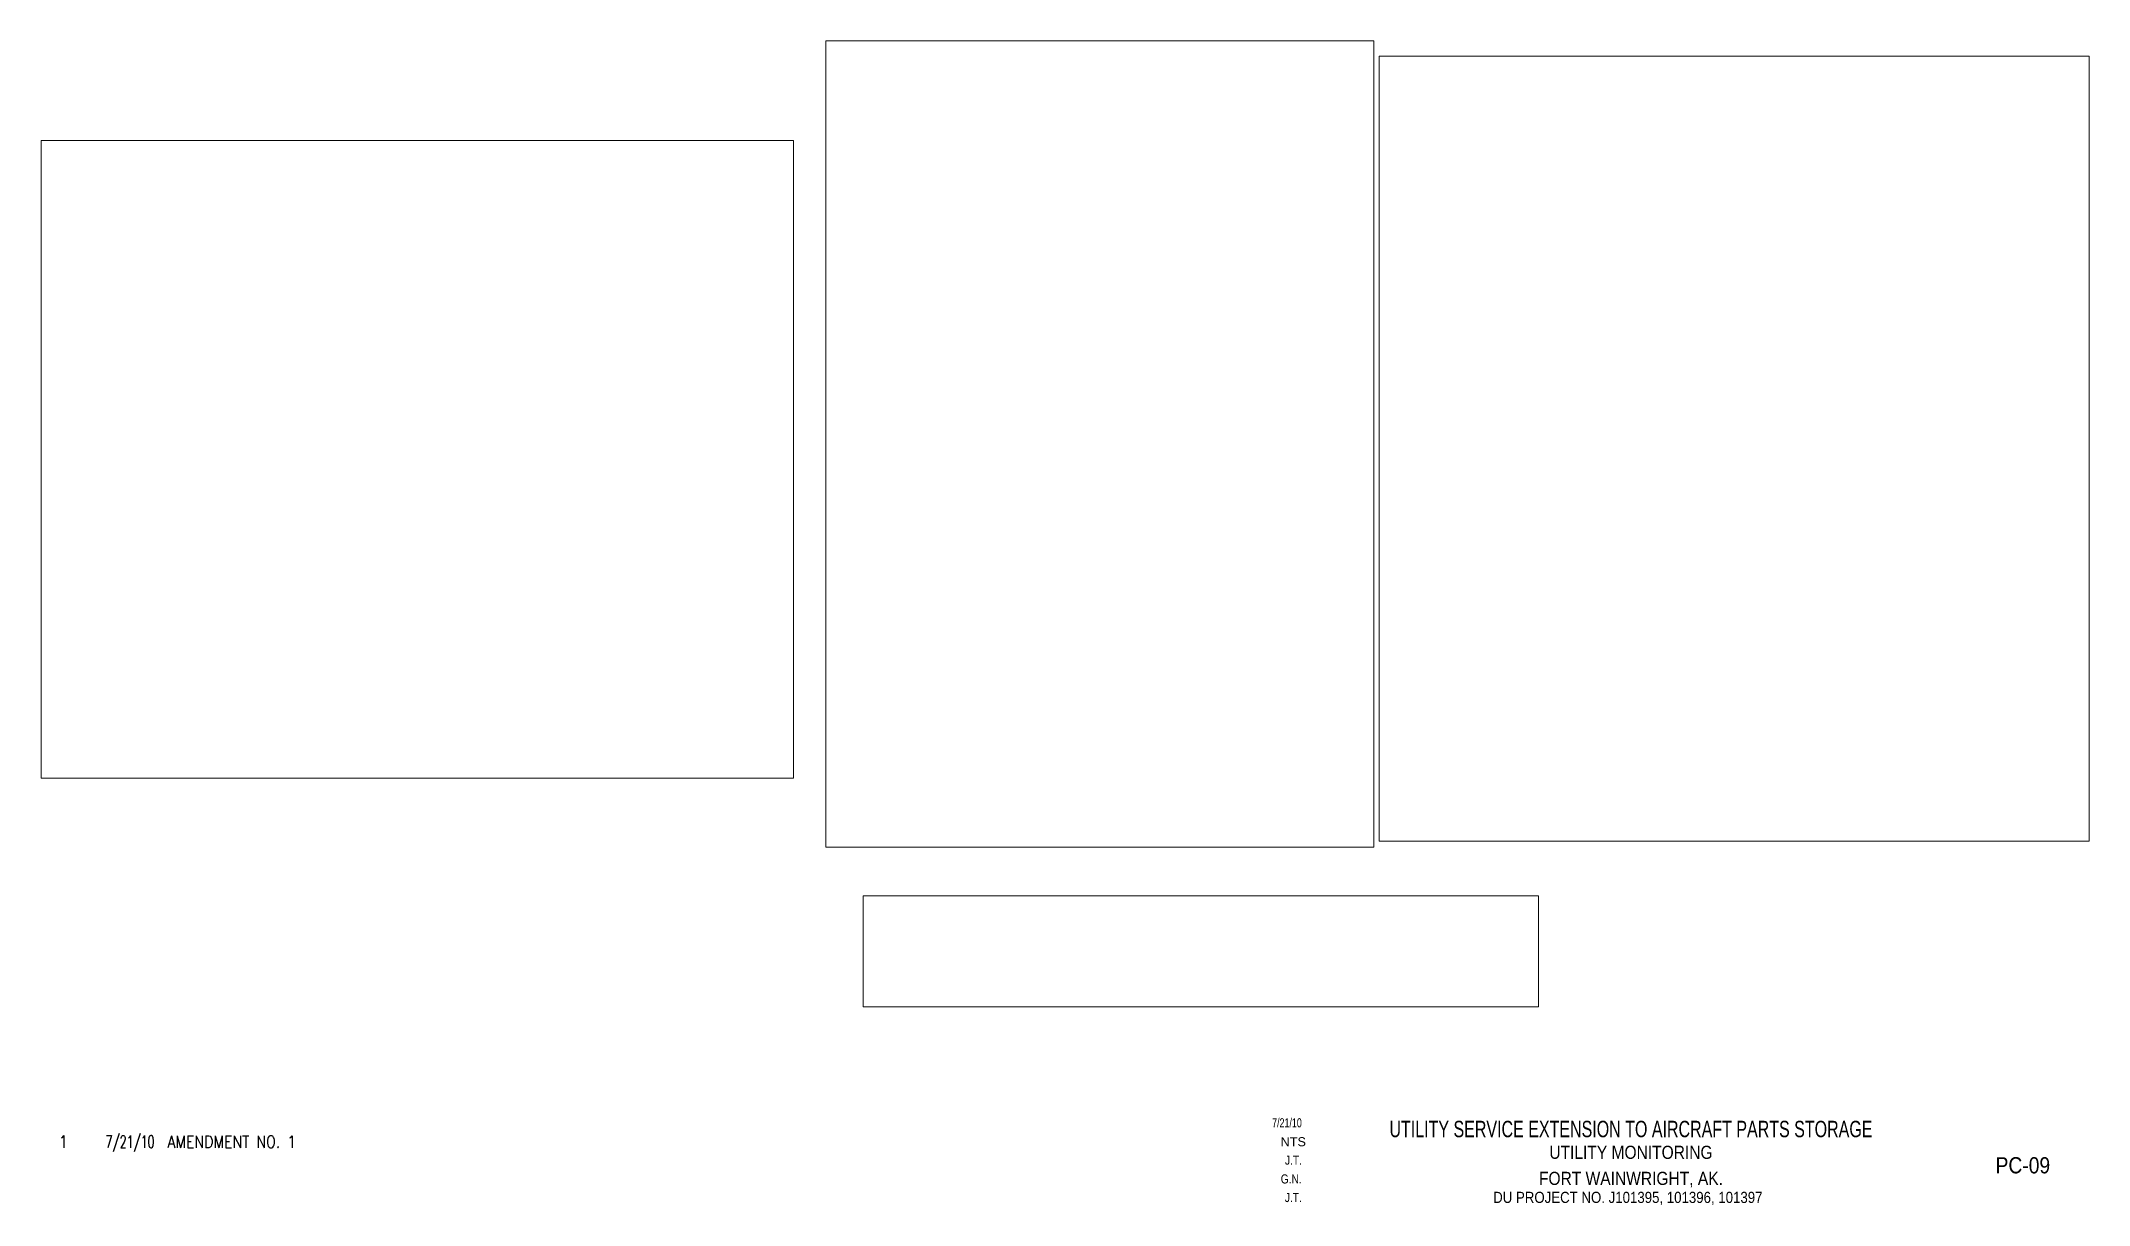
# Paper-space layout 'PC-09' of a CAD drawing. Header units: inches. Extents: x 1 to 16.8, y 0.2 to 9.2.
import ezdxf
from ezdxf.enums import TextEntityAlignment as Align

# ---------------------------------------------------------------- set-up
doc = ezdxf.new("R2010")
doc.units = ezdxf.units.IN
doc.header["$LTSCALE"] = 0.5
doc.header["$MEASUREMENT"] = 0
doc.layers.get('0').update_dxf_attribs({"lineweight": 18})
doc.layers.get('Defpoints').update_dxf_attribs({"color": 251, "lineweight": 140})
doc.layers.add('FH-TBINFO', color=51, linetype='Continuous', lineweight=13)
doc.layers.add('FH-TBINFO @ 1', color=51, linetype='Continuous', lineweight=13)
doc.styles.add('PRB1', font='arial.ttf')
doc.styles.add('PRT1', font='arial.ttf', dxfattribs={"width": 0.85})
doc.styles.add('RomanS', font='romans.shx', dxfattribs={"width": 0.85})

# ---------------------------------------------------------------- blocks, each defined once
blk = doc.blocks.new('11x17 tb info_REV')
at = {"layer": 'FH-TBINFO', "style": 'PRB1', "width": 0.8}
for tag, p in [('DATE', (10.729, 0.832)), ('DESIGNED', (10.73, 0.544)), ('CHECKED', (10.729, 0.256)), ('BY', (10.728, 0.399))]:
    blk.add_attdef(tag, text='', height=0.0702, dxfattribs=at).set_placement(p, align=Align.RIGHT)
at = {"layer": 'FH-TBINFO', "width": 0.85}
for tag, height, style, p in [('TITLE1', 0.126, 'PRT1', (13.268, 0.756)), ('REV1NO', 0.0938, 'RomanS', (1.176, 0.674)), ('REV1DATE', 0.0938, 'RomanS', (1.69, 0.674)), ('TITLE2', 0.101, 'PRT1', (13.268, 0.589)), ('REV2NO', 0.0938, 'RomanS', (1.176, 0.528)), ('REV3NO', 0.0938, 'RomanS', (1.176, 0.383)), ('REV2DATE', 0.0938, 'RomanS', (1.69, 0.528)), ('REV3DATE', 0.0938, 'RomanS', (1.69, 0.383)), ('TITLE3', 0.101, 'PRT1', (13.268, 0.388)), ('DWGNO', 0.125, 'PRT1', (16.291, 0.477)), ('REV4NO', 0.0938, 'RomanS', (1.176, 0.237)), ('REV4DATE', 0.0938, 'RomanS', (1.69, 0.237)), ('TITLE4', 0.086, 'PRT1', (13.244, 0.249))]:
    blk.add_attdef(tag, text='', height=height, dxfattribs=dict(at, style=style)).set_placement(p, align=Align.CENTER)
at = {"layer": 'FH-TBINFO', "style": 'RomanS', "width": 0.85}
for tag, p in [('REV1DESC', (1.978, 0.674)), ('REV2DESC', (1.978, 0.528)), ('REV3DESC', (1.978, 0.383)), ('REV4DESC', (1.978, 0.237))]:
    blk.add_attdef(tag, p, '', height=0.0938, dxfattribs=at)
at = {"layer": 'FH-TBINFO', "style": 'PRB1'}
blk.add_attdef('DWGSCALE', text='', height=0.0702, dxfattribs=at).set_placement((10.761, 0.686), align=Align.RIGHT)
blk = doc.blocks.new('*U261')
ref = blk.add_blockref('11x17 tb info_REV', (0, 0))
ref.add_attrib('TITLE1', 'UTILITY SERVICE EXTENSION TO AIRCRAFT PARTS STORAGE', dxfattribs={"layer": 'FH-TBINFO', "height": 0.1263, "style": 'PRT1', "width": 0.7}).set_placement((13.268, 0.756), align=Align.CENTER)
ref.add_attrib('TITLE3', 'FORT WAINWRIGHT, AK.', dxfattribs={"layer": 'FH-TBINFO', "height": 0.101, "style": 'PRT1', "width": 0.85}).set_placement((13.268, 0.388), align=Align.CENTER)
ref.add_attrib('BY', 'G.N.', dxfattribs={"layer": 'FH-TBINFO', "height": 0.0702, "style": 'PRB1', "width": 0.8}).set_placement((10.728, 0.399), align=Align.RIGHT)
ref.add_attrib('DESIGNED', 'J.T.', dxfattribs={"layer": 'FH-TBINFO', "height": 0.0702, "style": 'PRB1', "width": 0.8}).set_placement((10.73, 0.544), align=Align.RIGHT)
ref.add_attrib('CHECKED', 'J.T.', dxfattribs={"layer": 'FH-TBINFO', "height": 0.0702, "style": 'PRB1', "width": 0.8}).set_placement((10.729, 0.256), align=Align.RIGHT)
ref.add_attrib('DATE', '7/21/10', dxfattribs={"layer": 'FH-TBINFO', "height": 0.0702, "style": 'PRB1', "width": 0.7}).set_placement((10.729, 0.832), align=Align.RIGHT)
ref.add_attrib('DWGSCALE', 'NTS', dxfattribs={"layer": 'FH-TBINFO', "height": 0.0702, "style": 'PRB1'}).set_placement((10.761, 0.686), align=Align.RIGHT)
ref.add_attrib('REV1NO', '1', dxfattribs={"layer": 'FH-TBINFO @ 1', "height": 0.0938, "style": 'RomanS', "width": 0.85}).set_placement((1.176, 0.674), align=Align.CENTER)
ref.add_attrib('REV1DESC', 'AMENDMENT NO. 1', (1.978, 0.674), dxfattribs={"layer": 'FH-TBINFO @ 1', "height": 0.09375, "style": 'RomanS', "width": 0.85})
ref.add_attrib('REV1DATE', '7/21/10', dxfattribs={"layer": 'FH-TBINFO @ 1', "height": 0.0938, "style": 'RomanS', "width": 0.65}).set_placement((1.69, 0.674), align=Align.CENTER)
ref.add_attrib('DWGNO', 'PC-09', dxfattribs={"layer": 'FH-TBINFO', "height": 0.125, "style": 'PRT1', "width": 0.85}).set_placement((16.291, 0.477), align=Align.CENTER)
ref.add_attrib('TITLE4', 'DU PROJECT NO. J101395, 101396, 101397', dxfattribs={"layer": 'FH-TBINFO', "height": 0.086, "style": 'PRT1', "width": 0.85}).set_placement((13.244, 0.249), align=Align.CENTER)
ref.add_attrib('TITLE2', 'UTILITY MONITORING', dxfattribs={"layer": 'FH-TBINFO', "height": 0.101, "style": 'PRT1', "width": 0.85}).set_placement((13.268, 0.589), align=Align.CENTER)

psp = doc.layouts.new('PC-09')

# ---------------------------------------------------------------- block references
at = {"layer": 'Defpoints'}
psp.add_blockref('*U261', (0, 0), dxfattribs=at)

# ---------------------------------------------------------------- viewports
for center, size, view_center_point, view_height, status in [((9.171, 6.1), (4.225, 6.2158), (12832.175, 9048.172), 298.357, 3), ((3.906, 5.982), (5.805, 4.91442), (12871.784, 8725.811), 235.89227, 4), ((9.95, 2.19), (5.211, 0.85607), (12535.946, 8747.206), 41.09153, 5)]:
    vp = psp.add_viewport(center=center, size=size, view_center_point=view_center_point, view_height=view_height, status=status, dxfattribs=at)
    vp.frozen_layers = ['FH-TBINFO @ 1']
vp = psp.add_viewport(center=(14.064, 6.064), size=(5.476, 6.0537), view_center_point=(12554.799, 8917.334), view_height=290.5782, dxfattribs=at)
vp.frozen_layers = ['FH-TBINFO @ 1']

doc.saveas('drawing.dxf')
